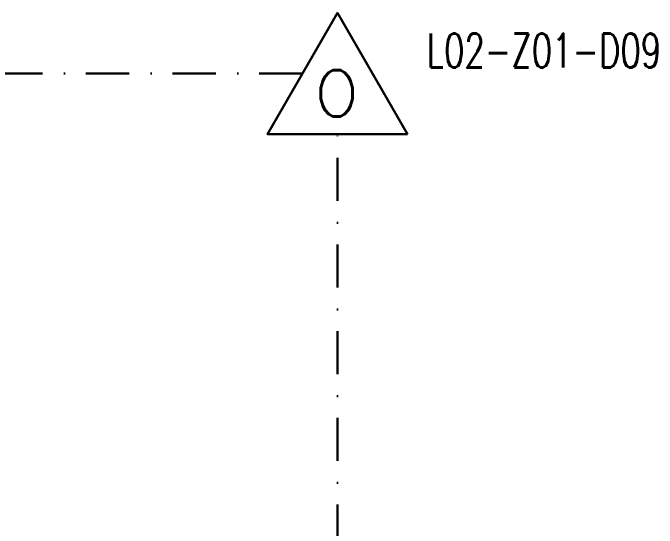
# Model space of a CAD drawing. Extents: x -3709 to 34975, y -230 to 8245.
# Drawn here: x 18063.7 to 18253.3, y 1670.7 to 1822.2 of the extents above; entities that cross this region are included whole.
import ezdxf
from ezdxf.enums import TextEntityAlignment as Align

# ---------------------------------------------------------------- set-up
doc = ezdxf.new("R2010")
doc.units = 0
doc.linetypes.add('DASHDOT', pattern=[25.4, 12.7, -6.35, 0, -6.35])
for name, color, linetype, lineweight in [('E-DEDEKTÖR NUMARALARI', 20, 'Continuous', 30), ('E-KABLO', 7, 'Continuous', 30), ('E-OPTİK DUMAN DEDEKTÖRÜ', 7, 'Continuous', 30)]:
    doc.layers.add(name, color=color, linetype=linetype, lineweight=lineweight)
doc.styles.add('E-YAZI', font='txttw.shx')

# ---------------------------------------------------------------- blocks, each defined once
blk = doc.blocks.new('100_OPTİK DUMAN DEDEKTÖRÜ 085')
at = {"layer": 'E-OPTİK DUMAN DEDEKTÖRÜ', "color": 4}
blk.add_lwpolyline([(2.059, 0), (0, 3.566), (-2.059, 0)], close=True, dxfattribs=at)
at = {"layer": 'E-OPTİK DUMAN DEDEKTÖRÜ', "color": 3, "style": 'E-YAZI'}
blk.add_text('O', height=1.36, dxfattribs=at).set_placement((-0.022, 1.201), align=Align.MIDDLE)

msp = doc.modelspace()

# ---------------------------------------------------------------- linework, layer by layer
at = {"layer": 'E-KABLO', "color": 6, "linetype": 'DASHDOT'}
for p, q in [((18148.94, 1804.4), (17549.53, 1804.4)), ((18159.23, 1129.44), (18159.23, 1786.57))]:
    msp.add_line(p, q, dxfattribs=at)

# ---------------------------------------------------------------- block references
at = {"layer": 'E-OPTİK DUMAN DEDEKTÖRÜ', "xscale": 10, "yscale": 10, "zscale": 10}
msp.add_blockref('100_OPTİK DUMAN DEDEKTÖRÜ 085', (18159.23, 1786.57), dxfattribs=at)

# ---------------------------------------------------------------- texts
at = {"layer": 'E-DEDEKTÖR NUMARALARI', "style": 'E-YAZI', "width": 0.7}
msp.add_text('L02-Z01-D09', height=10, dxfattribs=at).set_placement((18185.49, 1806.14))

doc.saveas('drawing.dxf')
